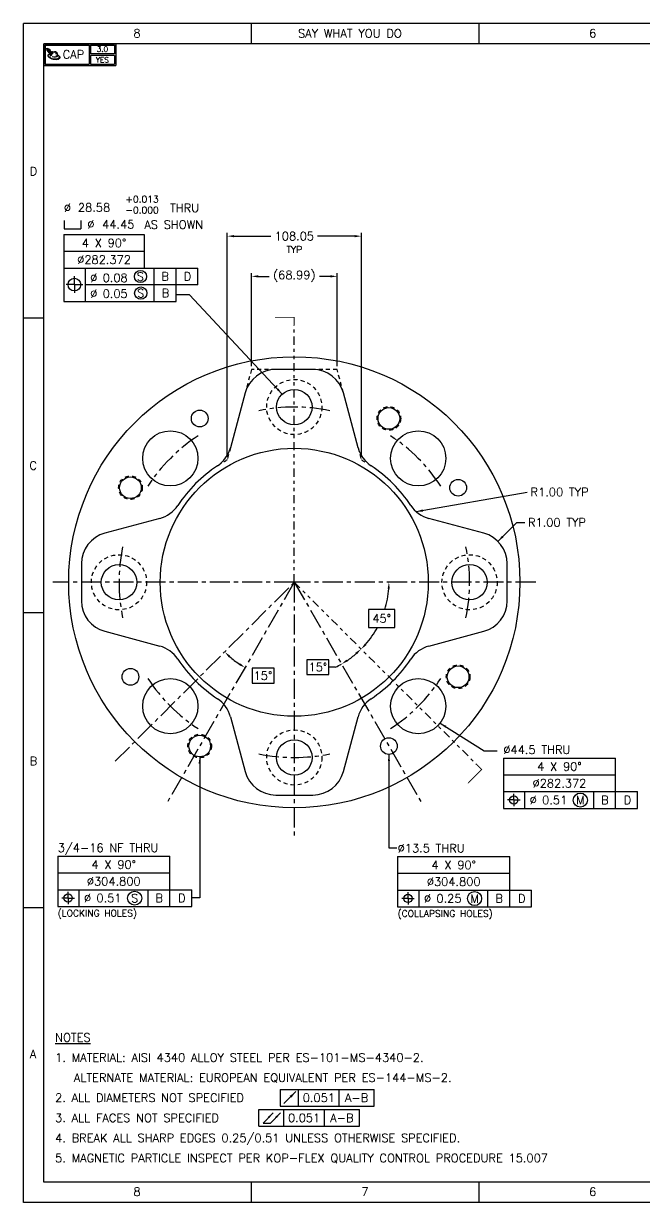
# Model space of a CAD drawing. Header units: inches. Extents: x 0 to 57.8, y 0 to 37.4.
# Drawn here: x 0 to 19.69, y 0 to 37.4 of the extents above; entities that cross this region are included whole.
import ezdxf
from ezdxf.enums import TextEntityAlignment as Align

# ---------------------------------------------------------------- set-up
doc = ezdxf.new("R2010")
doc.units = ezdxf.units.IN
doc.header["$LTSCALE"] = 0.51
doc.header["$MEASUREMENT"] = 0
for name, pattern in [('CENTER', [2, 1.25, -0.25, 0.25, -0.25]), ('DIVIDE', [1.25, 0.5, -0.25, 0, -0.25, 0, -0.25]), ('HIDDEN', [0.375, 0.25, -0.125])]:
    doc.linetypes.add(name, pattern=pattern)
for name, color, linetype in [('BORDER', 5, 'Continuous'), ('CENTER', 4, 'CENTER'), ('DIM', 1, 'Continuous'), ('HIDDEN', 6, 'HIDDEN'), ('OBJ', 2, 'Continuous'), ('SECTION', 9, 'DIVIDE'), ('TEXT', 2, 'Continuous'), ('XHATCH', 3, 'Continuous')]:
    doc.layers.add(name, color=color, linetype=linetype)
doc.styles.add('ROMANC', font='romanc', dxfattribs={"height": 0.1563})
doc.styles.add('ROMANS', font='romans')
doc.styles.get("Standard").update_dxf_attribs({"font": 'romans.shx'})
doc.dimstyles.new('Basic', dxfattribs={"dimtxt": 0.156, "dimasz": 0.156, "dimexe": 0.09, "dimexo": 0.0625, "dimgap": -0.09, "dimtad": 0, "dimtih": 1, "dimtoh": 1, "dimzin": 4, "dimdsep": 46, "dimtxsty": 'ROMANS', "dimcen": 0, "dimclrd": 1, "dimclre": 1, "dimclrt": 2, "dimadec": 0, "dimazin": 0, "dimtp": 0.014, "dimtm": 0.014, "dimtfac": 0.801282, "dimtofl": 0, "dimtmove": 0, "dimatfit": 0, "dimfxl": 1, "dimtolj": 1, "dimtzin": 4, "dimarcsym": 0})
doc.dimstyles.get("Standard").update_dxf_attribs({"dimtxt": 0.156, "dimasz": 0.156, "dimexe": 0.0625, "dimexo": 0.0625, "dimgap": 0.09, "dimtad": 0, "dimdec": 3, "dimzin": 4, "dimdsep": 46, "dimtxsty": 'ROMANS', "dimcen": 0, "dimclrd": 1, "dimclre": 1, "dimclrt": 2, "dimazin": 1, "dimtfac": 0.8, "dimtdec": 3, "dimtofl": 0, "dimtmove": 0, "dimatfit": 3, "dimfxl": 1, "dimtolj": 1, "dimtzin": 4, "dimlwd": -1, "dimlwe": -1, "dimarcsym": 0})
doc.dimstyles.new('Standard$0', dxfattribs={"dimtxt": 0.156, "dimasz": 0.156, "dimexe": 0.0625, "dimexo": 0.0625, "dimgap": 0.09, "dimtad": 0, "dimdec": 3, "dimzin": 4, "dimdsep": 46, "dimtxsty": 'ROMANS', "dimcen": 0, "dimclrd": 1, "dimclre": 1, "dimclrt": 2, "dimazin": 1, "dimtfac": 0.8, "dimtdec": 3, "dimtofl": 0, "dimtmove": 0, "dimatfit": 3, "dimfxl": 1, "dimtolj": 1, "dimtzin": 4, "dimlwd": -1, "dimlwe": -1, "dimarcsym": 0})
doc.dimstyles.new('Standard$2', dxfattribs={"dimtxt": 0.156, "dimasz": 0.156, "dimexe": 0.0625, "dimexo": 0.0625, "dimgap": 0.09, "dimtad": 0, "dimdec": 3, "dimzin": 4, "dimdsep": 46, "dimtxsty": 'ROMANS', "dimcen": 0, "dimclrd": 1, "dimclre": 1, "dimclrt": 2, "dimazin": 1, "dimtfac": 0.8, "dimtdec": 3, "dimtofl": 0, "dimtmove": 0, "dimatfit": 3, "dimfxl": 1, "dimtolj": 1, "dimtzin": 4, "dimlwd": -1, "dimlwe": -1, "dimarcsym": 0})
pattern_1 = [(45, (-3.4163733, -2.86814895), (-0.00063393222, 0.00063393222), [])]
pattern_2 = [(45, (0, -0.6181738), (-0.0006339322, 0.0006339322), [])]

# ---------------------------------------------------------------- blocks, each defined once
blk = doc.blocks.new('CAP')
at = {"layer": 'OBJ'}
h = blk.add_hatch(dxfattribs=at)
h.set_pattern_fill('ANSI31', color=5, scale=0.007172, style=0)
h.set_pattern_definition(pattern_2)
h.paths.add_polyline_path([(0.118, 0.272), (0.11, 0.29), (0.11, 0.288), (0.118, 0.268), (0.129, 0.254), (0.136, 0.247), (0.142, 0.252), (0.141, 0.253), (0.137, 0.249), (0.129, 0.257)])
h = blk.add_hatch(dxfattribs=at)
h.set_pattern_fill('ANSI31', color=5, scale=0.007172, style=0)
h.set_pattern_definition(pattern_1)
h.paths.add_polyline_path([(0.138, 0.249), (0.136, 0.247), (0.149, 0.217)])
h = blk.add_hatch(dxfattribs=at)
h.set_pattern_fill('ANSI31', color=1, scale=0.007172, style=0)
h.set_pattern_definition(pattern_2)
h.paths.add_polyline_path([(0.213, 0.258), (0.189, 0.254), (0.191, 0.252), (0.208, 0.255), (0.235, 0.238), (0.242, 0.217), (0.244, 0.204), (0.249, 0.187), (0.255, 0.186), (0.251, 0.204), (0.248, 0.218), (0.241, 0.24)])
h.paths.add_polyline_path([(0.191, 0.252), (0.189, 0.254), (0.185, 0.253), (0.17, 0.255), (0.166, 0.252), (0.182, 0.25)])
h.paths.add_polyline_path([(0.17, 0.255), (0.159, 0.257), (0.144, 0.255), (0.141, 0.253), (0.142, 0.252), (0.143, 0.253), (0.157, 0.254), (0.166, 0.252)])
h = blk.add_hatch(dxfattribs=at)
h.set_pattern_fill('ANSI31', color=1, scale=0.007172, style=0)
h.set_pattern_definition(pattern_1)
h.paths.add_polyline_path([(0.151, 0.225), (0.165, 0.225), (0.156, 0.227), (0.142, 0.237), (0.145, 0.228)])
h = blk.add_hatch(dxfattribs=at)
h.set_pattern_fill('ANSI31', color=1, scale=0.007172, style=0)
h.set_pattern_definition(pattern_1)
h.paths.add_polyline_path([(0.232, 0.24), (0.228, 0.242), (0.23, 0.231), (0.228, 0.223), (0.232, 0.231)])
h = blk.add_hatch(dxfattribs=at)
h.set_pattern_fill('ANSI31', color=1, scale=0.007172, style=0)
h.set_pattern_definition(pattern_1)
h.paths.add_polyline_path([(0.089, 0.161), (0.08, 0.176), (0.08, 0.195), (0.086, 0.201), (0.096, 0.205), (0.11, 0.207), (0.118, 0.209), (0.118, 0.209), (0.109, 0.207), (0.094, 0.205), (0.084, 0.201), (0.078, 0.194), (0.078, 0.174), (0.087, 0.159), (0.115, 0.137), (0.152, 0.12), (0.189, 0.112), (0.239, 0.111), (0.266, 0.115), (0.285, 0.131), (0.293, 0.141), (0.293, 0.159), (0.285, 0.172), (0.272, 0.185), (0.265, 0.185), (0.276, 0.173), (0.284, 0.161), (0.284, 0.144), (0.276, 0.134), (0.259, 0.12), (0.233, 0.115), (0.186, 0.117), (0.15, 0.124), (0.116, 0.14)])
h = blk.add_hatch(dxfattribs=at)
h.set_pattern_fill('ANSI31', color=5, scale=0.007172, style=0)
h.set_pattern_definition(pattern_1)
h.paths.add_polyline_path([(0.118, 0.209), (0.116, 0.209), (0.131, 0.197)])
at = {"layer": 'BORDER'}
for p, q in [((0, 0.4), (1.34, 0.4)), ((0, 0.4), (0, 0)), ((0.025, 0.375), (0.025, 0.025)), ((0.025, 0.375), (0.842, 0.375)), ((0.842, 0.375), (0.842, 0.025)), ((0.867, 0.375), (0.867, 0.213)), ((0.867, 0.375), (1.315, 0.375)), ((1.315, 0.375), (1.315, 0.213)), ((1.34, 0.4), (1.34, 0)), ((0, 0), (1.34, 0)), ((0.025, 0.025), (0.842, 0.025)), ((1.315, 0.213), (0.867, 0.213)), ((1.315, 0.187), (0.867, 0.187)), ((0.867, 0.187), (0.867, 0.025)), ((0.867, 0.025), (1.315, 0.025)), ((1.315, 0.187), (1.315, 0.025))]:
    blk.add_line(p, q, dxfattribs=at)
at = {"layer": 'OBJ', "color": 5}
for p, q in [((0.054, 0.318), (0.075, 0.315)), ((0.054, 0.307), (0.054, 0.318)), ((0.054, 0.301), (0.054, 0.307)), ((0.059, 0.291), (0.054, 0.301)), ((0.058, 0.312), (0.099, 0.252)), ((0.058, 0.312), (0.078, 0.309)), ((0.058, 0.302), (0.058, 0.312)), ((0.058, 0.296), (0.058, 0.302)), ((0.062, 0.286), (0.058, 0.296)), ((0.118, 0.209), (0.059, 0.291)), ((0.118, 0.209), (0.062, 0.286)), ((0.075, 0.315), (0.094, 0.306)), ((0.078, 0.309), (0.096, 0.301)), ((0.094, 0.306), (0.107, 0.297)), ((0.096, 0.301), (0.108, 0.292)), ((0.099, 0.252), (0.149, 0.189)), ((0.107, 0.297), (0.118, 0.272)), ((0.108, 0.292), (0.118, 0.268)), ((0.118, 0.272), (0.129, 0.257)), ((0.118, 0.268), (0.129, 0.254)), ((0.129, 0.257), (0.137, 0.249)), ((0.129, 0.254), (0.136, 0.247)), ((0.136, 0.247), (0.149, 0.217)), ((0.149, 0.217), (0.138, 0.249)), ((0.131, 0.197), (0.116, 0.209)), ((0.118, 0.209), (0.131, 0.197)), ((0.131, 0.197), (0.149, 0.189)), ((0.149, 0.189), (0.146, 0.22))]:
    blk.add_line(p, q, dxfattribs=at)
at = {"layer": 'OBJ', "color": 1}
for p, q in [((0.136, 0.247), (0.143, 0.253)), ((0.137, 0.249), (0.144, 0.255)), ((0.142, 0.237), (0.156, 0.227)), ((0.143, 0.253), (0.157, 0.254)), ((0.144, 0.255), (0.159, 0.257)), ((0.151, 0.225), (0.144, 0.229)), ((0.165, 0.225), (0.151, 0.225)), ((0.156, 0.227), (0.165, 0.225)), ((0.157, 0.254), (0.182, 0.25)), ((0.159, 0.257), (0.185, 0.253)), ((0.18, 0.251), (0.198, 0.245)), ((0.182, 0.25), (0.208, 0.255)), ((0.185, 0.253), (0.213, 0.258)), ((0.208, 0.255), (0.235, 0.238)), ((0.213, 0.258), (0.241, 0.24)), ((0.228, 0.245), (0.23, 0.231)), ((0.228, 0.223), (0.232, 0.231)), ((0.23, 0.231), (0.228, 0.223)), ((0.232, 0.231), (0.232, 0.241)), ((0.235, 0.238), (0.242, 0.217)), ((0.241, 0.24), (0.248, 0.218)), ((0.078, 0.194), (0.084, 0.201)), ((0.078, 0.174), (0.078, 0.194)), ((0.087, 0.159), (0.078, 0.174)), ((0.08, 0.195), (0.086, 0.201)), ((0.08, 0.176), (0.08, 0.195)), ((0.089, 0.161), (0.08, 0.176)), ((0.084, 0.201), (0.094, 0.205)), ((0.086, 0.201), (0.096, 0.205)), ((0.115, 0.137), (0.087, 0.159)), ((0.116, 0.14), (0.089, 0.161)), ((0.094, 0.205), (0.109, 0.207)), ((0.096, 0.205), (0.11, 0.207)), ((0.109, 0.207), (0.118, 0.209)), ((0.11, 0.207), (0.118, 0.209)), ((0.116, 0.209), (0.113, 0.204)), ((0.113, 0.204), (0.113, 0.198)), ((0.113, 0.198), (0.117, 0.188)), ((0.152, 0.12), (0.115, 0.137)), ((0.15, 0.124), (0.116, 0.14)), ((0.117, 0.188), (0.123, 0.18)), ((0.123, 0.18), (0.13, 0.174)), ((0.186, 0.117), (0.15, 0.124)), ((0.189, 0.112), (0.152, 0.12)), ((0.186, 0.152), (0.156, 0.16)), ((0.216, 0.155), (0.186, 0.152)), ((0.233, 0.115), (0.186, 0.117)), ((0.239, 0.111), (0.189, 0.112)), ((0.238, 0.16), (0.216, 0.155)), ((0.234, 0.173), (0.222, 0.172)), ((0.259, 0.12), (0.233, 0.115)), ((0.241, 0.175), (0.234, 0.173)), ((0.244, 0.166), (0.238, 0.16)), ((0.266, 0.115), (0.239, 0.111)), ((0.244, 0.18), (0.241, 0.175)), ((0.242, 0.217), (0.244, 0.204)), ((0.244, 0.204), (0.249, 0.187)), ((0.247, 0.194), (0.244, 0.18)), ((0.249, 0.17), (0.244, 0.166)), ((0.248, 0.218), (0.251, 0.204)), ((0.249, 0.187), (0.264, 0.186)), ((0.249, 0.187), (0.249, 0.18)), ((0.249, 0.18), (0.249, 0.17)), ((0.251, 0.204), (0.255, 0.186)), ((0.255, 0.186), (0.272, 0.185)), ((0.276, 0.134), (0.259, 0.12)), ((0.264, 0.186), (0.276, 0.173)), ((0.285, 0.131), (0.266, 0.115)), ((0.272, 0.185), (0.285, 0.172)), ((0.276, 0.173), (0.284, 0.161)), ((0.284, 0.144), (0.276, 0.134)), ((0.284, 0.161), (0.284, 0.144)), ((0.285, 0.172), (0.293, 0.159)), ((0.293, 0.141), (0.285, 0.131)), ((0.293, 0.159), (0.293, 0.141))]:
    blk.add_line(p, q, dxfattribs=at)
at = {"layer": 'OBJ'}
blk.add_text('CAP', height=0.156, dxfattribs=at).set_placement((0.349, 0.126))
for tag, p in [('CAPREV', (1.091, 0.253)), ('CAPPURE', (1.089, 0.053))]:
    blk.add_attdef(tag, text='', height=0.1, dxfattribs=at).set_placement(p, align=Align.CENTER)
blk = doc.blocks.new('*D47')
at = {"layer": 'Defpoints', "color": 0, "transparency": 16777216}
for p in [(8.585, 19.675), (8.585, 19.675), (16.24, 19.675), (11.183, 18.175), (14.351, 13.909)]:
    blk.add_point(p, dxfattribs=at)
at = {"layer": 'DIM', "color": 1, "lineweight": -2, "transparency": 16777216}
for p, q in [((11.774, 18.813), (10.938, 18.813)), ((10.938, 18.813), (10.938, 18.241)), ((11.774, 18.241), (11.774, 18.813)), ((10.938, 18.241), (11.774, 18.241))]:
    blk.add_line(p, q, dxfattribs=at)
for start, end in [(343.2926, 356.1031), (318.8969, 331.4527)]:
    blk.add_arc((8.585, 19.675), 3, start, end, dxfattribs=at)
at = {"layer": 'DIM', "color": 1, "transparency": 16777216}
for points in [[(11.544, 19.472), (11.612, 19.47), (11.585, 19.675)], [(10.87, 17.68), (10.82, 17.726), (10.706, 17.554)]]:
    blk.add_solid(points, dxfattribs=at)
at = {"layer": 'DIM', "color": 2, "transparency": 16777216, "insert": (11.356, 18.527), "char_height": 0.2652, "attachment_point": 5, "style": 'ROMANS'}
blk.add_mtext('\\A1;45°', dxfattribs=at)
blk = doc.blocks.new('*D48')
at = {"layer": 'Defpoints', "color": 0, "transparency": 16777216}
for p in [(8.585, 19.675), (8.585, 19.675), (6.576, 17.281), (2.906, 13.997), (4.57, 12.721)]:
    blk.add_point(p, dxfattribs=at)
at = {"layer": 'DIM', "color": 1, "transparency": 16777216}
for p, q in [((7.941, 16.947), (7.244, 16.947)), ((7.244, 16.947), (7.244, 16.477)), ((7.941, 16.477), (7.941, 16.947)), ((7.244, 16.477), (7.941, 16.477))]:
    blk.add_line(p, q, dxfattribs=at)
blk.add_arc((8.585, 19.675), 3.125, 228.8972, 236.1028, dxfattribs=at)
for points in [[(6.506, 17.295), (6.554, 17.346), (6.375, 17.465)], [(6.861, 17.111), (6.823, 17.051), (7.022, 16.969)]]:
    blk.add_solid(points, dxfattribs=at)
at = {"layer": 'DIM', "color": 2, "transparency": 16777216, "insert": (7.592, 16.712), "char_height": 0.2652, "attachment_point": 5, "rotation": 0.01, "style": 'ROMANS'}
blk.add_mtext('\\A1;15°', dxfattribs=at)
blk = doc.blocks.new('*D49')
at = {"layer": 'Defpoints', "color": 0, "transparency": 16777216}
for p in [(8.585, 19.675), (10.509, 17.381), (10.706, 17.554), (14.528, 13.732), (12.6, 12.721)]:
    blk.add_point(p, dxfattribs=at)
at = {"layer": 'DIM', "color": 1, "transparency": 16777216}
for p, q in [((10.634, 17.626), (10.63, 17.63)), ((9.682, 17.217), (8.985, 17.216)), ((8.985, 17.216), (8.985, 16.747)), ((9.682, 16.747), (9.682, 17.217)), ((9.894, 16.982), (9.682, 16.982)), ((8.985, 16.747), (9.682, 16.747))]:
    blk.add_line(p, q, dxfattribs=at)
for start, end in [(304.0665, 310.9335), (295.9335, 300)]:
    blk.add_arc((8.585, 19.675), 2.995, start, end, dxfattribs=at)
for points in [[(10.281, 17.164), (10.243, 17.224), (10.082, 17.082)], [(10.522, 17.439), (10.571, 17.387), (10.702, 17.557)]]:
    blk.add_solid(points, dxfattribs=at)
at = {"layer": 'DIM', "color": 2, "transparency": 16777216, "insert": (9.333, 16.982), "char_height": 0.2652, "attachment_point": 5, "rotation": 0.01, "style": 'ROMANS'}
blk.add_mtext('\\A1;15°', dxfattribs=at)
blk = doc.blocks.new('CNTRBORE')
at = {"layer": 'TEXT'}
for p, q in [((0, 0), (0, -0.156)), ((0.312, 0), (0.312, -0.156)), ((0, -0.156), (0.312, -0.156))]:
    blk.add_line(p, q, dxfattribs=at)
blk = doc.blocks.new('ES-HDET5')
at = {"layer": 'DIM'}
for p, q in [((-0.004, -0.501), (-0.004, -1.751)), ((1.496, -0.501), (1.496, -1.126)), ((2.496, -1.438), (0.399, -1.438))]:
    blk.add_line(p, q, dxfattribs=at)
at = {"layer": 'DIM', "color": 1}
for p, q in [((-0.004, -0.501), (1.496, -0.501)), ((-0.004, -0.813), (1.496, -0.813)), ((-0.004, -1.126), (2.496, -1.126)), ((0.399, -1.751), (0.399, -1.126)), ((1.681, -1.751), (1.681, -1.126)), ((2.089, -1.751), (2.089, -1.126)), ((2.496, -1.438), (2.496, -1.126)), ((-0.004, -1.751), (2.089, -1.751))]:
    blk.add_line(p, q, dxfattribs=at)
at = {"layer": 'TEXT'}
for q in [(0.194, -1.28), (0.04, -1.434), (0.348, -1.434), (0.194, -1.588)]:
    blk.add_line((0.194, -1.434), q, dxfattribs=at)
at = {"layer": 'TEXT', "color": 2}
for centre, radius in [((0.194, -1.434), 0.117), ((1.426, -1.284), 0.114), ((1.432, -1.594), 0.115)]:
    blk.add_circle(centre, radius, dxfattribs=at)
at = {"layer": 'OBJ'}
blk.add_blockref('CNTRBORE', (0.001, -0.236), dxfattribs=at)
at = {"layer": 'OBJ', "style": 'ROMANS'}
blk.add_text('AS SHOWN', height=0.156, dxfattribs=at).set_placement((1.498, -0.393))
for tag, p in [('UT', (1.146, 0.097)), ('LT', (1.146, -0.106))]:
    blk.add_attdef(tag, p, '', height=0.125, dxfattribs=at)
at = {"layer": 'TEXT', "style": 'ROMANS'}
blk.add_text('%%c', height=0.156, dxfattribs=at).set_placement((-0.003, -0.001), align=Align.MIDDLE_LEFT)
for s, p in [('THRU', (2.249, -0.005)), ('%%c', (0.502, -0.31))]:
    blk.add_text(s, height=0.156, dxfattribs=at).set_placement(p, align=Align.MIDDLE_CENTER)
at = {"layer": 'TEXT', "color": 2, "style": 'ROMANS'}
for p in [(0.555, -1.308), (0.555, -1.603)]:
    blk.add_text('%%c', height=0.156, dxfattribs=at).set_placement(p, align=Align.MIDDLE_CENTER)
at = {"layer": 'TEXT', "style": 'ROMANS'}
for p in [(0.259, -0.073), (0.711, -0.388)]:
    blk.add_attdef('0.000', p, '', height=0.156, dxfattribs=at)
for p in [(0.746, -0.657), (0.746, -0.969)]:
    blk.add_attdef('XXX', text='', height=0.156, dxfattribs=at).set_placement(p, align=Align.MIDDLE_CENTER)
for tag, p in [('.000', (0.954, -1.308)), ('M', (1.426, -1.284)), ('A', (1.885, -1.282)), ('B', (2.306, -1.282)), ('.000', (0.954, -1.603)), ('M', (1.432, -1.594)), ('A', (1.891, -1.592))]:
    blk.add_attdef(tag, text='', height=0.156, dxfattribs=at).set_placement(p, align=Align.MIDDLE)
blk = doc.blocks.new('ES-HDET3')
at = {"layer": 'DIM'}
blk.add_line((-0.002, -0.161), (-0.002, -1.098), dxfattribs=at)
at = {"layer": 'DIM', "color": 1}
for p, q in [((-0.002, -0.161), (2.09, -0.161)), ((2.09, -1.098), (2.09, -0.161)), ((-0.002, -0.473), (2.09, -0.473)), ((-0.002, -0.786), (2.498, -0.786)), ((0.4, -1.098), (0.4, -0.786)), ((1.683, -1.098), (1.683, -0.786)), ((2.498, -1.098), (2.498, -0.786)), ((-0.002, -1.098), (2.498, -1.098))]:
    blk.add_line(p, q, dxfattribs=at)
at = {"layer": 'TEXT', "color": 2}
for p, q in [((0.192, -0.941), (0.192, -0.824)), ((0.192, -0.941), (0.075, -0.941)), ((0.192, -0.937), (0.192, -1.054)), ((0.192, -0.941), (0.309, -0.941))]:
    blk.add_line(p, q, dxfattribs=at)
for centre, radius in [((0.192, -0.941), 0.078), ((1.434, -0.944), 0.131)]:
    blk.add_circle(centre, radius, dxfattribs=at)
at = {"layer": 'TEXT', "color": 2, "style": 'ROMANS'}
blk.add_text('%%c', height=0.156, dxfattribs=at).set_placement((0.556, -0.942), align=Align.MIDDLE_CENTER)
at = {"layer": 'TEXT', "style": 'ROMANS'}
for height, p in [(0.156, (-0.002, -0.004)), (0.125, (-0.002, -1.223))]:
    blk.add_attdef('XXX', text='', height=height, dxfattribs=at).set_placement(p, align=Align.MIDDLE_LEFT)
for p in [(1.044, -0.317), (1.044, -0.629)]:
    blk.add_attdef('XXX', text='', height=0.156, dxfattribs=at).set_placement(p, align=Align.MIDDLE_CENTER)
for tag, p in [('.000', (0.956, -0.942)), ('M', (1.434, -0.944)), ('A', (1.893, -0.942)), ('B', (2.314, -0.942))]:
    blk.add_attdef(tag, text='', height=0.156, dxfattribs=at).set_placement(p, align=Align.MIDDLE)
blk = doc.blocks.new('*D45')
at = {"layer": 'Defpoints', "color": 0, "transparency": 16777216}
for p in [(9.943, 29.38), (7.227, 26.425), (9.943, 26.425)]:
    blk.add_point(p, dxfattribs=at)
at = {"layer": 'DIM', "color": 1, "transparency": 16777216}
for p, q in [((7.227, 26.527), (7.227, 29.482)), ((7.439, 29.38), (7.788, 29.38)), ((9.73, 29.38), (9.381, 29.38)), ((9.943, 26.527), (9.943, 29.482))]:
    blk.add_line(p, q, dxfattribs=at)
for points in [[(7.439, 29.415), (7.439, 29.345), (7.227, 29.38)], [(9.73, 29.415), (9.73, 29.345), (9.943, 29.38)]]:
    blk.add_solid(points, dxfattribs=at)
at = {"layer": 'DIM', "color": 2, "transparency": 16777216, "insert": (8.585, 29.38), "char_height": 0.2652, "attachment_point": 5, "style": 'ROMANS'}
blk.add_mtext('\\A1;(68.99)', dxfattribs=at)
blk = doc.blocks.new('*D46')
at = {"layer": 'Defpoints', "color": 0, "transparency": 16777216}
for p in [(10.711, 30.655), (6.458, 23.555), (10.711, 23.555)]:
    blk.add_point(p, dxfattribs=at)
at = {"layer": 'DIM', "color": 1, "transparency": 16777216}
for p, q in [((6.458, 23.657), (6.458, 30.757)), ((10.711, 23.657), (10.711, 30.757)), ((6.67, 30.655), (7.845, 30.655)), ((10.499, 30.655), (9.324, 30.655))]:
    blk.add_line(p, q, dxfattribs=at)
for points in [[(6.67, 30.69), (6.67, 30.62), (6.458, 30.655)], [(10.499, 30.69), (10.499, 30.62), (10.711, 30.655)]]:
    blk.add_solid(points, dxfattribs=at)
at = {"layer": 'DIM', "color": 2, "transparency": 16777216, "insert": (8.585, 30.655), "char_height": 0.2652, "attachment_point": 5, "style": 'ROMANS'}
blk.add_mtext('\\A1;108.05', dxfattribs=at)
blk = doc.blocks.new('ES-RUNTOT2')
at = {"layer": 'DIM', "color": 1}
for p, q in [((0, 0), (1.875, 0)), ((0, -0.312), (0, 0)), ((0.465, -0.312), (0.465, 0)), ((1.224, -0.312), (1.224, 0)), ((1.875, -0.312), (1.875, 0)), ((0, -0.312), (1.875, -0.312))]:
    blk.add_line(p, q, dxfattribs=at)
at = {"layer": 'TEXT', "color": 2}
for p, q in [((0.081, -0.252), (0.268, -0.064)), ((0.218, -0.252), (0.405, -0.064)), ((0.081, -0.252), (0.218, -0.252))]:
    blk.add_line(p, q, dxfattribs=at)
at = {"layer": 'TEXT', "color": 2, "linetype": 'ByBlock'}
for points in [[(0.199, -0.158), (0.172, -0.131), (0.268, -0.064)], [(0.336, -0.158), (0.309, -0.131), (0.405, -0.064)]]:
    blk.add_solid(points, dxfattribs=at)
at = {"layer": 'TEXT', "style": 'ROMANS'}
blk.add_attdef('.0000', text='', height=0.156, dxfattribs=at).set_placement((0.844, -0.156), align=Align.MIDDLE_CENTER)
blk.add_attdef('A-B', text='', height=0.156, dxfattribs=at).set_placement((1.549, -0.156), align=Align.MIDDLE)
blk = doc.blocks.new('ES-RUNCIR3')
at = {"layer": 'DIM', "color": 1}
for p, q in [((0, 0), (1.75, 0)), ((0, 0), (0, -0.312)), ((0.34, -0.312), (0.34, 0)), ((1.099, -0.312), (1.099, 0)), ((1.75, -0.312), (1.75, 0)), ((0, -0.312), (1.75, -0.312))]:
    blk.add_line(p, q, dxfattribs=at)
at = {"layer": 'TEXT'}
blk.add_line((0.068, -0.265), (0.293, -0.04), dxfattribs=at)
at = {"layer": 'TEXT', "color": 2, "linetype": 'ByBlock'}
blk.add_solid([(0.209, -0.153), (0.177, -0.12), (0.293, -0.04)], dxfattribs=at)
at = {"layer": 'TEXT', "style": 'ROMANS'}
blk.add_attdef('.0000', text='', height=0.156, dxfattribs=at).set_placement((0.719, -0.156), align=Align.MIDDLE_CENTER)
blk.add_attdef('A-B', text='', height=0.156, dxfattribs=at).set_placement((1.424, -0.156), align=Align.MIDDLE)
blk = doc.blocks.new('*D61')
at = {"layer": 'Defpoints', "color": 0, "transparency": 16777216}
for p in [(22.17, 28.522), (23.5, 26.83), (22.17, 26.425)]:
    blk.add_point(p, dxfattribs=at)
at = {"layer": 'DIM', "color": 1, "transparency": 16777216}
for p, q in [((22.17, 28.522), (21.957, 28.522)), ((22.17, 26.527), (22.17, 28.624)), ((23.287, 28.522), (22.382, 28.522)), ((23.5, 26.932), (23.5, 28.624))]:
    blk.add_line(p, q, dxfattribs=at)
for points in [[(22.382, 28.557), (22.382, 28.486), (22.17, 28.522)], [(23.287, 28.557), (23.287, 28.486), (23.5, 28.522)]]:
    blk.add_solid(points, dxfattribs=at)
at = {"layer": 'DIM', "color": 2, "transparency": 16777216, "insert": (20.856, 28.522), "char_height": 0.2652, "attachment_point": 5, "style": 'ROMANS'}
blk.add_mtext('\\A1;33.78{\\H0.21216;\\S+0.13^ -0.00;}', dxfattribs=at)
blk = doc.blocks.new('D')
at = {"layer": 'BORDER', "color": 5, "linetype": 'Continuous', "extrusion": (0, 1, 0)}
for p, q in [((0, 0), (0, 22)), ((34, 22), (0, 22)), ((4.25, 21.62), (4.25, 22)), ((8.5, 21.62), (8.5, 22)), ((0.38, 0.38), (0.38, 21.62)), ((33.62, 21.62), (0.38, 21.62)), ((0.38, 16.5), (0, 16.5)), ((0.38, 11), (0, 11)), ((0.38, 5.5), (0, 5.5)), ((33.62, 0.38), (0.38, 0.38)), ((4.25, 0), (4.25, 0.38)), ((8.5, 0), (8.5, 0.38)), ((34, 0), (0, 0))]:
    blk.add_line(p, q, dxfattribs=at)
at = {"color": 2, "style": 'ROMANS'}
for tag, height, p in [('GA_NO', 0.12, (23.991, 2.224)), ('CP', 0.12, (24.008, 1.954)), ('PART', 0.156, (31.665, 2.013)), ('CPLG', 0.156, (31.665, 1.76)), ('SCALE', 0.12, (24.058, 1.7)), ('LINE3', 0.156, (31.665, 1.507)), ('AT', 0.12, (21.182, 1.415)), ('DWG_NO', 0.225, (31.392, 0.941)), ('PG', 0.1, (32.66, 0.866)), ('OF', 0.1, (32.979, 0.866)), ('R', 0.125, (33.34, 0.889))]:
    blk.add_attdef(tag, text='', height=height, dxfattribs=at).set_placement(p, align=Align.MIDDLE)
blk.add_attdef('COPY_YEAR', (23.1, 0.622), '', height=0.055, dxfattribs=at)
at = {"layer": 'BORDER', "color": 2, "linetype": 'Continuous', "style": 'ROMANC'}
for s, p in [('8', (2.05, 21.742)), ('6', (10.55, 21.742)), ('D', (0.113, 19.167)), ('C', (0.11, 13.674)), ('B', (0.112, 8.16)), ('A', (0.117, 2.693)), ('8', (2.05, 0.122)), ('7', (6.3, 0.122)), ('6', (10.55, 0.122))]:
    blk.add_text(s, height=0.156, dxfattribs=at).set_placement(p)
at = {"layer": 'BORDER', "color": 2, "style": 'ROMANC'}
blk.add_text('SAY WHAT YOU DO', height=0.1563, dxfattribs=at).set_placement((5.119, 21.738))
at = {"layer": 'BORDER', "style": 'ROMANS', "flags": 1}
for tag, p in [('DWG_TYP', (34.127, 2.349)), ('REMARK', (34.127, 2.157)), ('FEA1', (34.127, 1.517)), ('FEA2', (34.126, 1.331))]:
    blk.add_attdef(tag, p, '', height=0.1, dxfattribs=at)

msp = doc.modelspace()

# ---------------------------------------------------------------- linework, layer by layer
at = {"layer": 'CENTER'}
for p, q in [((8.58452, 19.675), (0.92952, 19.675)), ((2.90645, 13.99693), (8.58452, 19.675)), ((8.58452, 19.675), (4.56952, 12.72082)), ((16.23952, 19.675), (8.58452, 19.675)), ((8.58452, 19.675), (8.58452, 11.52)), ((8.58452, 19.675), (12.59952, 12.72082))]:
    msp.add_line(p, q, dxfattribs=at)
for start, end in [(78.323086, 101.676914), (123.323086, 146.676914), (33.323086, 56.676914), (168.323086, 191.676914), (348.323086, 11.676914), (213.323086, 236.676914), (303.323086, 326.676914), (258.323086, 281.676914)]:
    msp.add_arc((8.58452, 19.675), 5.5585, start, end, dxfattribs=at)
at = {"layer": 'HIDDEN'}
for p, q in [((7.22652, 26.425), (7.02792, 25.68382)), ((7.99385, 26.425), (7.22652, 26.425)), ((9.94252, 26.425), (9.17519, 26.425)), ((10.14112, 25.68382), (9.94252, 26.425)), ((6.56163, 23.94361), (6.45759, 23.55531)), ((10.60741, 23.94361), (10.71145, 23.55531))]:
    msp.add_line(p, q, dxfattribs=at)
for centre, radius in [((8.58452, 25.2335), 0.875), ((11.58452, 24.87115), 0.375), ((3.38837, 22.675), 0.375), ((3.02602, 19.675), 0.875), ((14.14302, 19.675), 0.875), ((13.78067, 16.675), 0.375), ((8.58452, 14.1165), 0.875), ((5.58452, 14.47885), 0.375)]:
    msp.add_circle(centre, radius, dxfattribs=at)
for start, end in [(118.728683, 123.431048), (56.568952, 61.271317)]:
    msp.add_arc((8.58452, 19.675), 4.425, start, end, dxfattribs=at)
at = {"layer": 'OBJ'}
for p, q in [((9.17519, 26.425), (7.99385, 26.425)), ((7.02792, 25.68382), (6.56163, 23.94361)), ((10.60741, 23.94361), (10.14112, 25.68382)), ((4.31591, 21.69789), (2.5757, 21.2316)), ((14.59334, 21.2316), (12.85313, 21.69789)), ((1.83452, 20.26567), (1.83452, 19.08433)), ((15.33452, 19.08433), (15.33452, 20.26567)), ((2.5757, 18.1184), (4.31591, 17.65211)), ((12.85313, 17.65211), (14.59334, 18.1184)), ((6.56163, 15.40639), (7.02792, 13.66618)), ((10.14112, 13.66618), (10.60741, 15.40639)), ((7.99385, 12.925), (9.17519, 12.925))]:
    msp.add_line(p, q, dxfattribs=at)
for centre, radius in [((8.58452, 19.675), 7.155), ((8.58452, 25.2335), 0.5625), ((5.58452, 24.87115), 0.265), ((11.58452, 24.87115), 0.34375), ((4.65407, 23.60545), 0.875), ((12.51497, 23.60545), 0.875), ((8.58452, 19.675), 4.25), ((3.38837, 22.675), 0.34375), ((13.78067, 22.675), 0.265), ((3.02602, 19.675), 0.5625), ((14.14302, 19.675), 0.5625), ((3.38837, 16.675), 0.265), ((13.78067, 16.675), 0.34375), ((4.65407, 15.74455), 0.875), ((12.51497, 15.74455), 0.875), ((5.58452, 14.47885), 0.34375), ((8.58452, 14.1165), 0.5625), ((11.58452, 14.47885), 0.265)]:
    msp.add_circle(centre, radius, dxfattribs=at)
for centre, radius, start, end in [((7.99385, 25.425), 1, 90, 165), ((9.17519, 25.425), 1, 15, 90), ((5.59571, 24.20243), 1, 303.431048, 345), ((11.57333, 24.20243), 1, 195, 236.568952), ((8.58452, 19.675), 4.425, 123.431048, 146.568952), ((8.58452, 19.675), 4.425, 33.431048, 56.568952), ((4.05709, 22.66381), 1, 285, 326.568952), ((13.11195, 22.66381), 1, 213.431048, 255), ((2.83452, 20.26567), 1, 105, 180), ((14.33452, 20.26567), 1, 0, 75), ((2.83452, 19.08433), 1, 180, 255), ((14.33452, 19.08433), 1, 285, 0), ((4.05709, 16.68619), 1, 33.431048, 75), ((13.11195, 16.68619), 1, 105, 146.568952), ((8.58452, 19.675), 4.425, 213.431048, 236.568952), ((8.58452, 19.675), 4.425, 303.431048, 326.568952), ((5.59571, 15.14757), 1, 15, 56.568952), ((11.57333, 15.14757), 1, 123.431048, 165), ((7.99385, 13.925), 1, 195, 270), ((9.17519, 13.925), 1, 270, 345)]:
    msp.add_arc(centre, radius, start, end, dxfattribs=at)
at = {"layer": 'SECTION'}
for q in [(8.58452, 27.83), (14.35098, 13.90854)]:
    msp.add_line((8.58452, 19.675), q, dxfattribs=at)
for points in [[(8.58452, 27.83, 0.03, 0.03, 0), (8.58452, 28.08, 0.03, 0.03, 0), (8.33452, 28.08, 0.25, 0, 0), (7.95952, 28.08, 0, 0, 0)], [(14.35098, 13.90854, 0.03, 0.03, 0), (14.52775, 13.73177, 0.03, 0.03, 0), (14.35098, 13.55499, 0.25, 0, 0), (14.08581, 13.28983, 0, 0, 0)]]:
    msp.add_lwpolyline(points, format="xyseb", dxfattribs=at)

# ---------------------------------------------------------------- block references
at = {"layer": 'BORDER', "xscale": 1.7, "yscale": 1.7, "zscale": 1.7}
msp.add_blockref('CAP', (0.646, 36.074), dxfattribs=at).add_auto_attribs({'CAPREV': '3.0', 'CAPPURE': 'YES'})
at = {"layer": 'DIM'}
ref = msp.add_blockref('ES-HDET5', (1.28212, 31.55722), dxfattribs=dict(at, xscale=1.7, yscale=1.7, zscale=1.7))
ref.add_attrib('0.000', '28.58', (1.72302, 31.43379), dxfattribs={"layer": 'TEXT', "height": 0.2652, "style": 'ROMANS'})
ref.add_attrib('0.000', '44.45', (2.49119, 30.89761), dxfattribs={"layer": 'TEXT', "height": 0.2652, "style": 'ROMANS'})
ref.add_attrib('XXX', '4 X 90%%d', dxfattribs={"layer": 'TEXT', "height": 0.2652, "style": 'ROMANS'}).set_placement((2.55104, 30.44032), align=Align.MIDDLE_CENTER)
ref.add_attrib('XXX', '%%c282.372', dxfattribs={"layer": 'TEXT', "height": 0.2652, "style": 'ROMANS'}).set_placement((2.55104, 29.90907), align=Align.MIDDLE_CENTER)
ref.add_attrib('.000', '0.08', dxfattribs={"layer": 'TEXT', "height": 0.2652, "style": 'ROMANS'}).set_placement((2.90371, 29.33282), align=Align.MIDDLE)
ref.add_attrib('M', 'S', dxfattribs={"layer": 'TEXT', "height": 0.2652, "style": 'ROMANS'}).set_placement((3.70573, 29.37414), align=Align.MIDDLE)
ref.add_attrib('A', 'B', dxfattribs={"layer": 'TEXT', "height": 0.2652, "style": 'ROMANS'}).set_placement((4.48645, 29.37782), align=Align.MIDDLE)
ref.add_attrib('B', 'D', dxfattribs={"layer": 'TEXT', "height": 0.2652, "style": 'ROMANS'}).set_placement((5.20189, 29.37782), align=Align.MIDDLE)
ref.add_attrib('.000', '0.05', dxfattribs={"layer": 'TEXT', "height": 0.2652, "style": 'ROMANS'}).set_placement((2.90371, 28.83157), align=Align.MIDDLE)
ref.add_attrib('M', 'S', dxfattribs={"layer": 'TEXT', "height": 0.2652, "style": 'ROMANS'}).set_placement((3.71692, 28.84695), align=Align.MIDDLE)
ref.add_attrib('A', 'B', dxfattribs={"layer": 'TEXT', "height": 0.2652, "style": 'ROMANS'}).set_placement((4.49764, 28.85063), align=Align.MIDDLE)
ref.add_attrib('UT', '+0.013', (3.22966, 31.7214), dxfattribs={"layer": 'OBJ', "height": 0.2125, "style": 'ROMANS'})
ref.add_attrib('LT', '-0.000', (3.22966, 31.37735), dxfattribs={"layer": 'OBJ', "height": 0.2125, "style": 'ROMANS'})
ref = msp.add_blockref('ES-HDET3', (15.21748, 14.36809), dxfattribs=dict(at, xscale=1.7, yscale=1.7, zscale=1.7))
ref.add_attrib('XXX', '%%c44.5 THRU', dxfattribs={"layer": 'TEXT', "height": 0.2652, "style": 'ROMANS'}).set_placement((15.21418, 14.36066), align=Align.MIDDLE_LEFT)
ref.add_attrib('XXX', '4 X 90%%d', dxfattribs={"layer": 'TEXT', "height": 0.2652, "style": 'ROMANS'}).set_placement((16.99265, 13.82941), align=Align.MIDDLE_CENTER)
ref.add_attrib('XXX', '%%c282.372', dxfattribs={"layer": 'TEXT', "height": 0.2652, "style": 'ROMANS'}).set_placement((16.99265, 13.29816), align=Align.MIDDLE_CENTER)
ref.add_attrib('.000', '0.51', dxfattribs={"layer": 'TEXT', "height": 0.2652, "style": 'ROMANS'}).set_placement((16.84186, 12.76691), align=Align.MIDDLE)
ref.add_attrib('M', 'M', dxfattribs={"layer": 'TEXT', "height": 0.2652, "style": 'ROMANS'}).set_placement((17.65506, 12.76323), align=Align.MIDDLE)
ref.add_attrib('A', 'B', dxfattribs={"layer": 'TEXT', "height": 0.2652, "style": 'ROMANS'}).set_placement((18.43578, 12.76691), align=Align.MIDDLE)
ref.add_attrib('B', 'D', dxfattribs={"layer": 'TEXT', "height": 0.2652, "style": 'ROMANS'}).set_placement((19.15123, 12.76691), align=Align.MIDDLE)
ref = msp.add_blockref('ES-HDET3', (1.08452, 11.2569), dxfattribs=dict(at, xscale=1.7, yscale=1.7, zscale=1.7))
ref.add_attrib('XXX', '3/4-16 NF THRU', dxfattribs={"layer": 'TEXT', "height": 0.2652, "style": 'ROMANS'}).set_placement((1.08122, 11.24947), align=Align.MIDDLE_LEFT)
ref.add_attrib('XXX', '4 X 90%%d', dxfattribs={"layer": 'TEXT', "height": 0.2652, "style": 'ROMANS'}).set_placement((2.85969, 10.71822), align=Align.MIDDLE_CENTER)
ref.add_attrib('XXX', '%%c304.800', dxfattribs={"layer": 'TEXT', "height": 0.2652, "style": 'ROMANS'}).set_placement((2.85969, 10.18697), align=Align.MIDDLE_CENTER)
ref.add_attrib('.000', '0.51', dxfattribs={"layer": 'TEXT', "height": 0.2652, "style": 'ROMANS'}).set_placement((2.70889, 9.65572), align=Align.MIDDLE)
ref.add_attrib('M', 'S', dxfattribs={"layer": 'TEXT', "height": 0.2652, "style": 'ROMANS'}).set_placement((3.5221, 9.65204), align=Align.MIDDLE)
ref.add_attrib('A', 'B', dxfattribs={"layer": 'TEXT', "height": 0.2652, "style": 'ROMANS'}).set_placement((4.30282, 9.65572), align=Align.MIDDLE)
ref.add_attrib('B', 'D', dxfattribs={"layer": 'TEXT', "height": 0.2652, "style": 'ROMANS'}).set_placement((5.01826, 9.65572), align=Align.MIDDLE)
ref.add_attrib('XXX', '(LOCKING HOLES)', dxfattribs={"layer": 'TEXT', "height": 0.2125, "style": 'ROMANS'}).set_placement((1.08122, 9.17695), align=Align.MIDDLE_LEFT)
ref = msp.add_blockref('ES-HDET3', (11.86452, 11.245), dxfattribs=dict(at, xscale=1.7, yscale=1.7, zscale=1.7))
ref.add_attrib('XXX', '%%c13.5 THRU', dxfattribs={"layer": 'TEXT', "height": 0.2652, "style": 'ROMANS'}).set_placement((11.86122, 11.23757), align=Align.MIDDLE_LEFT)
ref.add_attrib('XXX', '4 X 90%%d', dxfattribs={"layer": 'TEXT', "height": 0.2652, "style": 'ROMANS'}).set_placement((13.63969, 10.70632), align=Align.MIDDLE_CENTER)
ref.add_attrib('XXX', '%%c304.800', dxfattribs={"layer": 'TEXT', "height": 0.2652, "style": 'ROMANS'}).set_placement((13.63969, 10.17507), align=Align.MIDDLE_CENTER)
ref.add_attrib('.000', '0.25', dxfattribs={"layer": 'TEXT', "height": 0.2652, "style": 'ROMANS'}).set_placement((13.48889, 9.64382), align=Align.MIDDLE)
ref.add_attrib('M', 'M', dxfattribs={"layer": 'TEXT', "height": 0.2652, "style": 'ROMANS'}).set_placement((14.3021, 9.64014), align=Align.MIDDLE)
ref.add_attrib('A', 'B', dxfattribs={"layer": 'TEXT', "height": 0.2652, "style": 'ROMANS'}).set_placement((15.08282, 9.64382), align=Align.MIDDLE)
ref.add_attrib('B', 'D', dxfattribs={"layer": 'TEXT', "height": 0.2652, "style": 'ROMANS'}).set_placement((15.79826, 9.64382), align=Align.MIDDLE)
ref.add_attrib('XXX', '(COLLAPSING HOLES)', dxfattribs={"layer": 'TEXT', "height": 0.2125, "style": 'ROMANS'}).set_placement((11.86122, 9.16505), align=Align.MIDDLE_LEFT)
at = {"layer": 'DIM', "xscale": 1.7, "yscale": 1.7, "zscale": 1.7}
for name, p in [('ES-RUNCIR3', (8.14, 3.5853)), ('ES-RUNTOT2', (7.46, 2.9478))]:
    msp.add_blockref(name, p, dxfattribs=at).add_auto_attribs({'.0000': '0.051', 'A-B': 'A-B'})
at = {"layer": 'XHATCH', "xscale": 1.7, "yscale": 1.7, "zscale": 1.7}
msp.add_blockref('D', (0, 0), dxfattribs=at)

# ---------------------------------------------------------------- texts
at = {"layer": 'DIM', "color": 2, "char_height": 0.2652, "attachment_point": 4, "style": 'ROMANS'}
for insert in [(16.07604, 22.53731), (15.99467, 21.57382)]:
    msp.add_mtext('\\A1;R1.00 TYP', dxfattribs=dict(at, insert=insert))
at = {"layer": 'TEXT', "style": 'ROMANS'}
msp.add_text('TYP', height=0.2125, dxfattribs=at).set_placement((8.58452, 30.23), align=Align.MIDDLE_CENTER)
for s, p in [('%%uNOTES%%u', (1, 5.1)), ('1. MATERIAL: AISI 4340 ALLOY STEEL PER ES-101-MS-4340-2.', (1, 4.4625)), ('   ALTERNATE MATERIAL: EUROPEAN EQUIVALENT PER ES-144-MS-2.', (1, 3.825)), ('2. ALL DIAMETERS NOT SPECIFIED', (1, 3.1875)), ('3. ALL FACES NOT SPECIFIED', (1, 2.55)), ('4. BREAK ALL SHARP EDGES 0.25/0.51 UNLESS OTHERWISE SPECIFIED.', (1, 1.9125)), ('5. MAGNETIC PARTICLE INSPECT PER KOP-FLEX QUALITY CONTROL PROCEDURE 15.007', (1, 1.275))]:
    msp.add_text(s, height=0.2652, dxfattribs=at).set_placement(p)

# ---------------------------------------------------------------- dimensions: what is measured, and where the dimension line sits
at = {"layer": 'DIM'}
for base, p1, p2, override, picture, middle in [((10.71145, 30.655), (6.45759, 23.55531), (10.71145, 23.55531), {"dimscale": 1.7, "dimasz": 0.125, "dimexe": 0.06, "dimexo": 0.06, "dimgap": 0.06, "dimdec": 2, "dimlfac": 25.4, "dimzin": 0, "dimpost": '<>', "dimcen": 0.06, "dimadec": 3, "dimtp": 0, "dimtm": 0, "dimtdec": 2, "dimtzin": 0}, '*D46', (8.58452, 30.655)), ((9.94252, 29.38), (7.22652, 26.425), (9.94252, 26.425), {"dimscale": 1.7, "dimasz": 0.125, "dimexe": 0.06, "dimexo": 0.06, "dimgap": 0.06, "dimdec": 2, "dimlfac": 25.4, "dimzin": 0, "dimpost": '(<>)', "dimcen": 0.06, "dimadec": 3, "dimtp": 0, "dimtm": 0, "dimtdec": 2, "dimtzin": 0}, '*D45', (8.58452, 29.38)), ((22.16977, 28.52156), (23.49977, 26.83), (22.16977, 26.425), {"dimscale": 1.7, "dimasz": 0.125, "dimexe": 0.06, "dimexo": 0.06, "dimgap": 0.06, "dimdec": 2, "dimlfac": 25.4, "dimzin": 0, "dimpost": '<>', "dimcen": 0.06, "dimadec": 3, "dimtol": 1, "dimtp": 0.127, "dimtm": 0, "dimtdec": 2, "dimtzin": 0}, '*D61', (20.85635, 28.52156))]:
    dim = msp.add_linear_dim(base=base, p1=p1, p2=p2, dimstyle='Standard$0', override=override, dxfattribs=at)
    dim.commit()
    dim.dimension.update_dxf_attribs({"geometry": picture, "text_midpoint": middle})
dim = msp.add_angular_dim_2l(base=(6.57599, 17.28133), line1=((8.58452, 19.675), (4.56952, 12.72082)), line2=((2.90645, 13.99693), (8.58452, 19.675)), dimstyle='Standard$2', override={"dimscale": 1.7, "dimasz": 0.125, "dimexe": 0.06, "dimexo": 0.06, "dimgap": -0.06, "dimtih": 1, "dimdec": 0, "dimpost": '<>', "dimcen": 0.06, "dimadec": 0, "dimtdec": 0}, dxfattribs=at)
dim.commit()
dim.dimension.update_dxf_attribs({"geometry": '*D48', "text_midpoint": (7.59231, 16.712), "dimtype": 162, "text_rotation": 0.01})
dim = msp.add_angular_dim_2l(base=(11.1826, 18.175), line1=((16.23952, 19.675), (8.58452, 19.675)), line2=((8.58452, 19.675), (14.35098, 13.90854)), dimstyle='Basic', override={"dimscale": 1.7, "dimasz": 0.12, "dimpost": '<>'}, dxfattribs=at)
dim.commit()
dim.dimension.update_dxf_attribs({"geometry": '*D47', "text_midpoint": (11.35616, 18.52695), "dimtype": 162})
dim = msp.add_angular_dim_2l(base=(10.50948, 17.38092), line1=((8.58452, 19.675), (12.59952, 12.72082)), line2=((10.70584, 17.55368), (14.52775, 13.73177)), dimstyle='Standard$2', override={"dimscale": 1.7, "dimasz": 0.125, "dimexe": 0.06, "dimexo": 0.06, "dimgap": -0.06, "dimtih": 1, "dimdec": 0, "dimpost": '<>', "dimcen": 0.06, "dimadec": 0, "dimtdec": 0}, dxfattribs=at)
dim.commit()
dim.dimension.update_dxf_attribs({"geometry": '*D49', "text_midpoint": (9.33343, 16.98185), "text_rotation": 0.01})

# ---------------------------------------------------------------- leaders
for points in [[(8.20099, 25.64498), (5.26522, 28.79472), (4.84022, 28.79472)], [(13.20608, 15.20471), (14.61, 14.32472), (15.02004, 14.3271)], [(11.58452, 14.21385), (11.58452, 11.245), (11.83452, 11.245)], [(5.58452, 14.1351), (5.58452, 9.664), (5.33452, 9.664)]]:
    msp.add_leader(points, dimstyle='Standard', override={"dimscale": 1.7, "dimasz": 0.125, "dimexe": 0.06, "dimexo": 0.06, "dimgap": 0.06, "dimdec": 4, "dimpost": '<>', "dimcen": 0.06, "dimadec": 4, "dimtdec": 4}, dxfattribs=at)
at = {"layer": 'DIM', "annotation_type": 0, "has_hookline": 1, "hookline_direction": 0, "text_width": 2.02057}
for points, override in [([(12.44843, 21.91565), (15.97404, 22.53731)], {"dimscale": 1.7, "dimasz": 0.125, "dimexe": 0.06, "dimexo": 0.06, "dimgap": 0.06, "dimpost": '<>', "dimcen": 0.06}), ([(15.04163, 20.97278), (15.64267, 21.57382), (15.89267, 21.57382)], {"dimscale": 1.7, "dimasz": 0.125, "dimexe": 0.06, "dimexo": 0.06, "dimgap": 0.06, "dimpost": '<>', "dimcen": 0.06, "dimadec": 3})]:
    msp.add_leader(points, dimstyle='Standard', override=override, dxfattribs=at)

doc.saveas('drawing.dxf')
